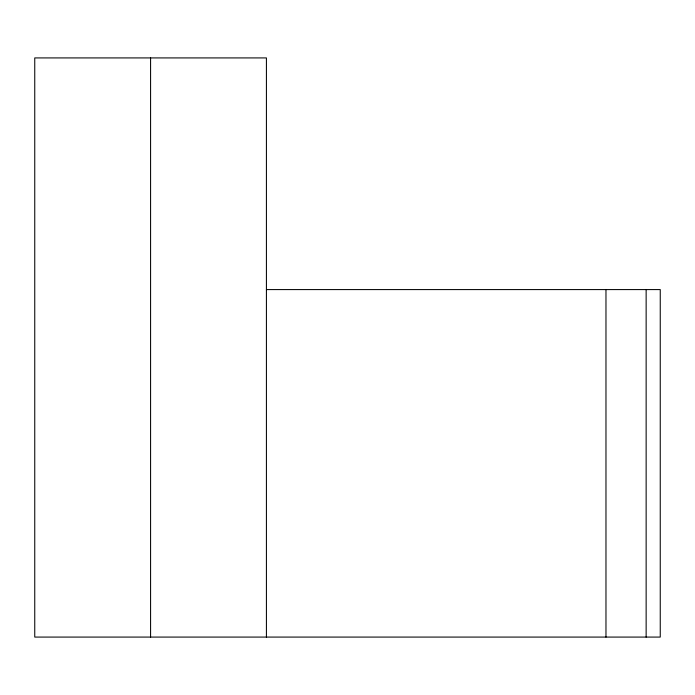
<?xml version="1.0" encoding="UTF-8"?>
<svg xmlns="http://www.w3.org/2000/svg" width="695" height="695" viewBox="0 0 695 695"><rect width="100%" height="100%" fill="white"/><g stroke="black" fill="none" stroke-linecap="round" stroke-linejoin="round"><path stroke-width="1.04" d="M266.42 289.58L660.25 289.58L660.25 637.08L34.75 637.08L34.75 57.92L266.42 57.92L266.42 637.08M646.142 289.58L646.142 637.08M605.971 289.58L605.971 637.08M150.58 57.92L150.58 637.08"/></g></svg>
